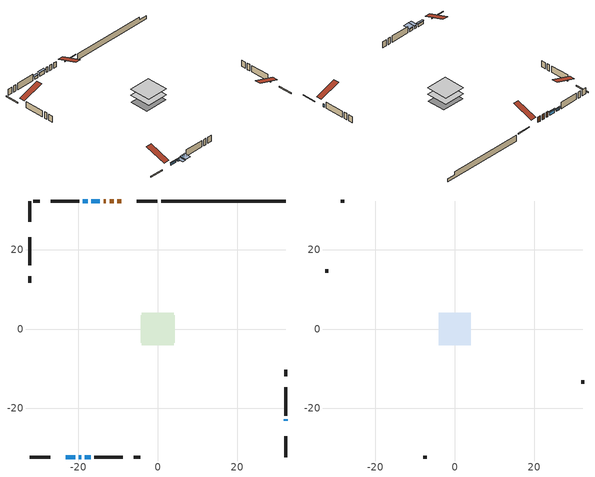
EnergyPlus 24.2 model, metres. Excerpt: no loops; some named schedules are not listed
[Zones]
conditioned space
 floor adiabatic (AdiabaticFloorConstruction): -4.06,-4.06 -4.06,4.06 4.06,4.06 4.06,-4.06 z1.13
 floor foundation (Slab1 construction): -4.34,-3.51 -4.34,3.51 4.34,3.51 4.34,-3.51 z-1.16
 wall outside (RimJoist1 construction): -0.07,32.25 -5.25,32.25 / -32.25,-32.25 -27.07,-32.25 / -32.25,32.25 -32.25,27.07 / 32.25,-32.25 32.25,-27.07 z1.13:1.43
 wall outside (AdiabaticWallConstruction 1): -9.19,32.25 -10.19,32.25 / -11.12,32.25 -12.11,32.25 / -13.04,32.25 -13.64,32.25 z1.13:3.16
 wall outside (AdiabaticWallConstruction): -14.56,32.25 -16.7,32.25 z1.13:2.5; -17.62,32.25 -18.9,32.25 z1.13:2.05; -23.13,-32.25 -20.8,-32.25 z1.13:2.1; -19.87,-32.25 -19.33,-32.25 z1.13:2.02; 32.25,-23.13 32.25,-22.75 z1.13:2.35; -18.41,-32.25 -16.88,-32.25 z1.13:2.2
 wall outside (Wall1 construction): -19.83,32.25 -26.92,32.25 / -15.95,-32.25 -8.85,-32.25 / -32.25,23.13 -32.25,16.03 / 32.25,-21.82 32.25,-14.73 z1.13:3.57
 wall outside (Wall3 construction): -29.7,32.25 -31.32,32.25 / -6.08,-32.25 -4.46,-32.25 / -32.25,13.26 -32.25,11.64 / 32.25,-11.95 32.25,-10.33 z1.13:3.57
 wall foundation (FoundationWall1 construction): 0.86,32.25,-1.16 0.86,32.25,1.13 29.11,32.25,1.13 29.11,32.25,0.08 32.25,32.25,0.08 32.25,32.25,-1.16
 window (WindowConstruction): -14.56,32.25 -16.7,32.25 z1.13:2.5
 window (WindowConstruction 1): -17.63,32.25 -18.9,32.25 z1.13:2.04
 window (WindowConstruction 2): -23.13,-32.25 -20.8,-32.25 z1.13:2.1
 window (WindowConstruction 5): -19.87,-32.25 -19.33,-32.25 z1.13:2.02
 window (WindowConstruction 3): 32.25,-23.13 32.25,-22.75 z1.13:2.35
 window (WindowConstruction 4): -18.4,-32.25 -16.88,-32.25 z1.13:2.2
 door (Door): -9.19,32.25 -10.19,32.25 z1.13:3.16
 door (Door 1): -11.12,32.25 -12.11,32.25 z1.13:3.16
 door (Door 2): -13.04,32.25 -13.63,32.25 z1.13:3.16
 ceiling adiabatic (AdiabaticFloorConstruction): 4.06,-4.06 4.06,4.06 -4.06,4.06 -4.06,-4.06 z1.13
attic - vented
 floor to conditioned space (Floor1 construction Reversed): -4.06,-4.06 -4.06,4.06 4.06,4.06 4.06,-4.06 z3.57
 wall outside (Wall2 construction): -27.85,32.25 -28.77,32.25 / -7.93,-32.25 -7.01,-32.25 / -32.25,15.1 -32.25,14.19 / 32.25,-13.8 32.25,-12.88 z1.13:3.57
 roof outside (Roof1 construction): -8.26,32.25,3.57 -8.26,24.35,6.2 -6.18,24.35,6.2 -6.18,32.25,3.57; -24.06,-32.25,3.57 -24.06,-24.35,6.2 -26.14,-24.35,6.2 -26.14,-32.25,3.57; -32.25,24.06,3.57 -24.35,24.06,6.2 -24.35,26.14,6.2 -32.25,26.14,3.57; 32.25,-24.06,3.57 24.35,-24.06,6.2 24.35,-26.14,6.2 32.25,-26.14,3.57
shading: -17,32.25 -14.26,32.25 -14.26,32.86 -17,32.86 z2.8; -19.2,32.25 -17.33,32.25 -17.33,32.86 -19.2,32.86 z2.34; -20.57,-32.25 -23.36,-32.25 -23.36,-32.86 -20.57,-32.86 z2.32; -19.04,-32.25 -20.17,-32.25 -20.17,-34.69 -19.04,-34.69 z2.32; -16.58,-32.25 -18.7,-32.25 -18.7,-34.69 -16.58,-34.69 z2.5
[Building]
Building 1: Terrain=Suburbs
[Site:Location]
Fredericton_NB: Latitude {deg}=45.87; Longitude {deg}=-66.54; Time Zone {hr}=-4; Elevation {m}=21; Keep Site Location Information=Yes
[Site:GroundTemperature:Shallow]
1.40444, -0.745387, -0.917552, 0.102649, 4.19819, 8.27465, 11.8087, 14.0475, 14.2377, 12.4168, 8.97287, 5.02146
[Site:WaterMainsTemperature]
Calculation Method=Schedule; Temperature Schedule=mains temperature schedule
[Material] Roughness=Rough; Thermal Absorptance=0.9
Name | Thickness {m} | Conductivity {W/m-K} | Density {kg/m3} | Specific Heat {J/kg-K} | Solar Absorptance | Visible Absorptance
asphalt or fiberglass shingles | 0.00635 | 0.162714 | 1121.4 | 1465.45 | 0.4 | 0.4
ceiling loosefill ins | 0.169333 | 0.0480833 | 16.02 | 1046.75 | 0.7 | 0.7
ceiling stud and cavity | 0.1397 | 0.141673 | 65.682 | 1177.47 | 0.7 | 0.7
concrete 4.0 in. | 0.1016 | 1.803125 | 2242.8 | 837.4 | 0.7 | 0.7
concrete 8.0 in. | 0.2032 | 1.803125 | 2242.8 | 837.4 | 0.7 | 0.7
door material | 0.04445 | 0.053851 | 512.64 | 1214.23 | 0.7 | 0.7
door material 1 | 0.04445 | 0.188738 | 512.64 | 1214.23 | 0.7 | 0.7
door material 2 | 0.04445 | 0.0451087 | 512.64 | 1214.23 | 0.7 | 0.7
exterior vertical ins | 0.0115906 | 0.029427 | 32.04 | 1214.23 | 0.7 | 0.7
floor covering | 0.0127 | 0.0433444 | 54.468 | 1339.84 | 0.6 | 0.6
floor rigid ins; wall rigid ins 1 | 0.512978 | 0.029427 | 32.04 | 1214.23 | 0.7 | 0.7
floor stud and cavity | 0.1397 | 1.75129 | 37.0049 | 1207.88 | 0.7 | 0.7
furniture material conditioned space 1 | 0.1524 | 0.115458 | 640.8 | 1214.23 | 0.6 | 0.6
gypsum board | 0.0127 | 0.160291 | 801 | 837.4 | 0.6 | 0.6
gypsum board 1 | 0.0127 | 0.160291 | 801 | 837.4 | 0.7 | 0.7
osb sheathing 0.5 in. | 0.0127 | 0.115458 | 512.64 | 1214.23 | 0.7 | 0.7
osb sheathing 0.75 in. | 0.01905 | 0.115458 | 512.64 | 1214.23 | 0.7 | 0.7
osb sheathing 2.0 in. | 0.0508 | 0.115458 | 512.64 | 1214.23 | 0.7 | 0.7
rim joist rigid ins; wall rigid ins | 0.051816 | 0.029427 | 32.04 | 1214.23 | 0.7 | 0.7
rim joist stud and cavity | 0.0508 | 0.426902 | 125.044 | 1163.47 | 0.6 | 0.6
slab rigid ins | 0.0309699 | 0.029427 | 32.04 | 1214.23 | 0.7 | 0.7
wall stud and cavity | 0.1397 | 0.276447 | 139.0536 | 1170.24 | 0.7 | 0.7
wall stud and cavity 1 | 0.0889 | 6.1454 | 50.32683 | 1063.81 | 0.6 | 0.6
wall stud and cavity 2 | 0.1397 | 0.643765 | 139.0536 | 1170.24 | 0.7 | 0.7
wall stud and cavity 3 | 0.0889 | 0.380278 | 52.3479 | 1209.89 | 0.7 | 0.7
wall stud and cavity 4 | 0.0889 | 0.391764 | 83.0341 | 1211.67 | 0.7 | 0.7
wood siding | 0.0254 | 0.102417 | 544.68 | 1172.36 | 0.4 | 0.4
wood siding 1 | 0.00254 | 0.102417 | 544.68 | 1172.36 | 0.4 | 0.4
wood siding 2; wood siding 3; wood siding 4 | 0.0254 | 0.102417 | 544.68 | 1172.36 | 0.7 | 0.7
[WindowMaterial:SimpleGlazingSystem]
Name | U-Factor {W/m2-K} | Solar Heat Gain Coefficient
WindowMaterial | 3.04 | 0.69
WindowMaterial 1 | 3.09848 | 0.55
WindowMaterial 2 | 3.10246 | 0.54
WindowMaterial 3 | 5.66892 | 0.6
WindowMaterial 4 | 3.08543 | 0.58
WindowMaterial 5 | 2.06452 | 0.55
[Construction]
AdiabaticFloorConstruction: floor stud and cavity, floor rigid ins, osb sheathing 0.75 in., floor covering
AdiabaticWallConstruction: wood siding 3, wall rigid ins 1, wall stud and cavity 3, gypsum board
AdiabaticWallConstruction 1: wood siding 4, wall rigid ins 1, wall stud and cavity 3, gypsum board
Door: door material
Door 1: door material 1
Door 2: door material 2
Floor1 construction Reversed: gypsum board, ceiling stud and cavity, ceiling loosefill ins
FoundationWall1 construction: concrete 8.0 in., gypsum board 1
furniture construction conditioned space 1: furniture material conditioned space 1
PartitionWallConstruction: gypsum board, wall stud and cavity 4, gypsum board
RimJoist1 construction: wood siding 2, rim joist rigid ins, osb sheathing 2.0 in., rim joist stud and cavity
Roof1 construction: asphalt or fiberglass shingles
Slab1 construction: slab rigid ins, concrete 4.0 in.
Wall1 construction: wood siding, wall rigid ins, osb sheathing 0.5 in., wall stud and cavity, gypsum board
Wall2 construction: wood siding 1, wall stud and cavity 1
Wall3 construction: wood siding, wall rigid ins, osb sheathing 0.5 in., wall stud and cavity 2, gypsum board
WindowConstruction: WindowMaterial
WindowConstruction 1: WindowMaterial 1
WindowConstruction 2: WindowMaterial 2
WindowConstruction 3: WindowMaterial 3
WindowConstruction 4: WindowMaterial 4
WindowConstruction 5: WindowMaterial 5
[Zone] Multiplier=1; Part of Total Floor Area=Yes
Name | Volume {m3}
attic - vented | 28.1183
conditioned space | 312
[Space]
Name | Zone | Volume {m3}
attic - vented 1 | attic - vented | 28.1183
conditioned space 1 | conditioned space | 312
[ZoneInfiltration:EffectiveLeakageArea]
infil attic - vented 1: Zone or Space=attic - vented 1; Schedule=Always On Discrete; Effective Air Leakage Area {cm2}=2631.2; Stack Coefficient=0.000352671; Wind Coefficient=1.26883e-05
[ZoneMixing]
whole house fan mix: Zone or Space=attic - vented; Schedule=Always On Continuous; Design Flow Rate Calculation Method=Flow/Zone; Design Flow Rate {m3/s}=0; Source Zone or Space=conditioned space
[SurfaceProperty:ExposedFoundationPerimeter]
Slab1: Exposed Perimeter Calculation Method=TotalExposedPerimeter; Total Exposed Perimeter {m}=31.394
[InternalMass] Zone or ZoneList=conditioned space; Space or SpaceList=conditioned space 1
Name | Construction | Surface Area {m2}
furniture mass conditioned space 1 | furniture construction conditioned space 1 | 50.6802
partition wall mass | PartitionWallConstruction | 126.7
[Lights]
interior lighting: Zone or ZoneList or Space or SpaceList=conditioned space 1; Schedule=interior lighting schedule; Design Level Calculation Method=LightingLevel; Lighting Level {W}=343.2; Return Air Fraction=0; Fraction Radiant=0.6; Fraction Visible=0.2; Fraction Replaceable=1
[People]
occupants: Zone or ZoneList or Space or SpaceList=conditioned space 1; Number of People Schedule=occupants schedule; Number of People Calculation Method=People; Number of People=3; Fraction Radiant=0.314171; Sensible Heat Fraction=0.56303; Activity Level Schedule=occupants activity schedule; Carbon Dioxide Generation Rate {m3/s-W}=0; Enable ASHRAE 55 Comfort Warnings=No; Mean Radiant Temperature Calculation Type=EnclosureAveraged
[ElectricEquipment] Zone or ZoneList or Space or SpaceList=conditioned space 1; Design Level Calculation Method=EquipmentLevel
Name | Schedule | Design Level {W} | Fraction Latent | Fraction Radiant | Fraction Lost
clothes dryer | clothes dryer schedule | 140.772 | 0.015 | 0.081 | 0.85
clothes washer | clothes washer schedule | 32.1985 | 0.03 | 0.162 | 0.7
cooking range | cooking range schedule | 215.147 | 0.08 | 0.432 | 0.2
dishwasher | dishwasher schedule | 66.8632 | 0.3 | 0.18 | 0.4
fridge | fridge schedule | 72.9452 | 0 | 0.6 | 0
mech vent bath fan 0 | mech vent bath fan 0 schedule | 50.2 | 0 | 0 | 1
mech vent bath fan 1 | mech vent bath fan 1 schedule | 50.2 | 0 | 0 | 1
mech vent house fan | mech vent house fan schedule | 0 | 0 | 0 | 1
mech vent house fan cfis | mech vent house fan cfis schedule | 0 | 0 | 0 | 0
mech vent range fan 0 | mech vent range fan 0 schedule | 57 | 0 | 0 | 1
misc plug loads | misc plug loads schedule | 494.7 | 0.045 | 0.513 | 0.1
whole house fan | Always On Discrete | 0 | 0 | 0 | 1
[OtherEquipment] Zone or ZoneList or Space or SpaceList=conditioned space 1; Design Level Calculation Method=EquipmentLevel
Name | Fuel Type | Schedule | Design Level {W} | Fraction Latent | Fraction Radiant | Fraction Lost
clothes dryer 1 | Electricity | clothes dryer schedule | 0 | 0.015 | 0.081 | 0.85
cooking range 1 | Electricity | cooking range schedule | 0 | 0.08 | 0.432 | 0.2
general water use latent | None | general water use schedule | 62.594 | 1 | 0 | 0
general water use sensible | None | general water use schedule | -61.6891 | 0 | 0.6 | 0
mech vent house fan latent load | None | Always On Discrete | 0 | 1 | 0 | 0
mech vent house fan sensible load | None | Always On Discrete | 0 | 0 | 0 | 0
water heater energy adjustment1 | Electricity | Always On Discrete | 0.01 | 0 | 0 | 1
[ZoneInfiltration:DesignFlowRate] Zone or ZoneList or Space or SpaceList=conditioned space 1; Schedule=Always On Discrete; Design Flow Rate Calculation Method=Flow/Zone; Design Flow Rate {m3/s}=0
infil flow; natural vent flow; whole house fan flow
[ZoneControl:Thermostat]
conditioned space Thermostat: Zone or ZoneList=conditioned space; Control Type Schedule=conditioned space Thermostat Schedule; Control 1=conditioned space temperature setpoint; Temperature Difference Between Cutout And Setpoint {deltaC}=0
[ZoneHVAC:Baseboard:Convective:Electric]
electric baseboard: Availability Schedule=Always On Discrete; Heating Design Capacity {W}=8312.37; Efficiency=1
[Zone equipment]
conditioned space: electric baseboard
[Foundation:Kiva]
Foundation Kiva 1: Initial Indoor Air Temperature {C}=18; Wall Height Above Grade {m}=1.12999; Wall Depth Below Slab {m}=0.2032; Custom Block Material Name 1=exterior vertical ins; Custom Block Depth 1 {m}=2.28999; Custom Block X Position 1 {m}=0.2159; Custom Block Z Position 1 {m}=0
[Foundation:Kiva:Settings]
Soil Conductivity {W/m-K}=0.849921; Soil Density {kg/m3}=1842.3; Soil Specific Heat {J/kg-K}=418.7; Ground Solar Absorptivity=0.9; Ground Thermal Absorptivity=0.9; Ground Surface Roughness {m}=0.03; Far-Field Width {m}=40; Deep-Ground Boundary Condition=ZeroFlux; Deep-Ground Depth {m}=40; Minimum Cell Dimension {m}=0.2; Maximum Cell Growth Coefficient=3; Simulation Timestep=Timestep
[Exterior:Lights]
exterior lighting: Schedule=exterior lighting schedule; Design Level {W}=75.6
[EnergyManagementSystem:GlobalVariable]
infil_program_Qfan
infil_program_Qinf
natural_vent_program_Qnv
natural_vent_program_Qwhf
[EnergyManagementSystem:Sensor]
Name | Output:Variable or Output:Meter Index Key | Output:Variable or Output:Meter
airflow_gain | infil flow | Infiltration Sensible Heat Gain Energy
airflow_gain_1 | natural vent flow | Infiltration Sensible Heat Gain Energy
airflow_gain_2 | whole house fan flow | Infiltration Sensible Heat Gain Energy
airflow_loss | infil flow | Infiltration Sensible Heat Loss Energy
airflow_loss_1 | natural vent flow | Infiltration Sensible Heat Loss Energy
airflow_loss_2 | whole house fan flow | Infiltration Sensible Heat Loss Energy
clg_load_cond |  | Cooling:EnergyTransfer:Zone:CONDITIONED SPACE
clg_sp_s; clg_sp_s_1 | cooling setpoint | Schedule Value
clothes_dryer_exhaust_0_sch_s | clothes dryer exhaust 0 schedule | Schedule Value
conditioned_space_clg_unmet_s | conditioned space | Zone Cooling Setpoint Not Met Time
conditioned_space_htg_unmet_s | conditioned space | Zone Heating Setpoint Not Met Time
cool_season | cooling season schedule | Schedule Value
fridge_tin_s | conditioned space | Zone Mean Air Temperature
htg_load_cond |  | Heating:EnergyTransfer:Zone:CONDITIONED SPACE
htg_sp_s; htg_sp_s_1 | heating setpoint | Schedule Value
ig_ee_conv | clothes dryer | Electric Equipment Convective Heating Energy
ig_ee_conv_2 | cooking range | Electric Equipment Convective Heating Energy
ig_ee_conv_4 | fridge | Electric Equipment Convective Heating Energy
ig_ee_conv_5 | misc plug loads | Electric Equipment Convective Heating Energy
ig_ee_conv_6 | whole house fan | Electric Equipment Convective Heating Energy
ig_ee_rad | clothes dryer | Electric Equipment Radiant Heating Energy
ig_ee_rad_2 | cooking range | Electric Equipment Radiant Heating Energy
ig_ee_rad_4 | fridge | Electric Equipment Radiant Heating Energy
ig_ee_rad_5 | misc plug loads | Electric Equipment Radiant Heating Energy
ig_ee_rad_6 | whole house fan | Electric Equipment Radiant Heating Energy
ig_lgt_conv | interior lighting | Lights Convective Heating Energy
ig_lgt_rad | interior lighting | Lights Radiant Heating Energy
ig_lgt_vis | interior lighting | Lights Visible Radiation Heating Energy
ig_oe_conv | clothes dryer 1 | Other Equipment Convective Heating Energy
ig_oe_conv_1 | cooking range 1 | Other Equipment Convective Heating Energy
ig_oe_conv_2 | general water use latent | Other Equipment Convective Heating Energy
ig_oe_conv_3 | general water use sensible | Other Equipment Convective Heating Energy
ig_oe_conv_4 | water heater energy adjustment1 | Other Equipment Convective Heating Energy
ig_oe_rad | clothes dryer 1 | Other Equipment Radiant Heating Energy
ig_oe_rad_1 | cooking range 1 | Other Equipment Radiant Heating Energy
ig_oe_rad_2 | general water use latent | Other Equipment Radiant Heating Energy
ig_oe_rad_3 | general water use sensible | Other Equipment Radiant Heating Energy
ig_oe_rad_4 | water heater energy adjustment1 | Other Equipment Radiant Heating Energy
ig_ppl_conv | occupants | People Convective Heating Energy
ig_ppl_rad | occupants | People Radiant Heating Energy
im_conv | furniture mass conditioned space 1 | Surface Inside Face Convection Heat Gain Energy
im_conv_1 | partition wall mass | Surface Inside Face Convection Heat Gain Energy
im_ig | furniture mass conditioned space 1 | Surface Inside Face Internal Gains Radiation Heat Gain Energy
im_ig_1 | partition wall mass | Surface Inside Face Internal Gains Radiation Heat Gain Energy
im_lgt | furniture mass conditioned space 1 | Surface Inside Face Lights Radiation Heat Gain Energy
im_lgt_1 | partition wall mass | Surface Inside Face Lights Radiation Heat Gain Energy
im_sol | furniture mass conditioned space 1 | Surface Inside Face Solar Radiation Heat Gain Energy
im_sol_1 | partition wall mass | Surface Inside Face Solar Radiation Heat Gain Energy
im_surf | furniture mass conditioned space 1 | Surface Inside Face Net Surface Thermal Radiation Heat Gain Energy
im_surf_1 | partition wall mass | Surface Inside Face Net Surface Thermal Radiation Heat Gain Energy
mech_vent_bath_fan_0_sch_s | mech vent bath fan 0 schedule | Schedule Value
mech_vent_bath_fan_1_sch_s | mech vent bath fan 1 schedule | Schedule Value
mech_vent_range_fan_0_sch_s | mech vent range fan 0 schedule | Schedule Value
mv_conv | mech vent bath fan 0 | Electric Equipment Convective Heating Energy
mv_conv_1 | mech vent bath fan 1 | Electric Equipment Convective Heating Energy
mv_conv_2 | mech vent house fan | Electric Equipment Convective Heating Energy
mv_conv_3 | mech vent house fan cfis | Electric Equipment Convective Heating Energy
mv_conv_4 | mech vent range fan 0 | Electric Equipment Convective Heating Energy
mv_conv_5 | mech vent house fan latent load | Other Equipment Convective Heating Energy
mv_conv_6 | mech vent house fan sensible load | Other Equipment Convective Heating Energy
mv_rad | mech vent bath fan 0 | Electric Equipment Radiant Heating Energy
mv_rad_1 | mech vent bath fan 1 | Electric Equipment Radiant Heating Energy
mv_rad_2 | mech vent house fan | Electric Equipment Radiant Heating Energy
mv_rad_3 | mech vent house fan cfis | Electric Equipment Radiant Heating Energy
mv_rad_4 | mech vent range fan 0 | Electric Equipment Radiant Heating Energy
mv_rad_5 | mech vent house fan latent load | Other Equipment Radiant Heating Energy
mv_rad_6 | mech vent house fan sensible load | Other Equipment Radiant Heating Energy
natural_vent_s | natural vent schedule | Schedule Value
out_pb_s |  | Site Outdoor Air Barometric Pressure
out_wt_s |  | Site Outdoor Air Humidity Ratio
site_vw_s |  | Site Wind Speed
ss_back_out | Window1 | Surface Window Shortwave from Zone Back Out Window Heat Transfer Rate
ss_back_out_1 | Window2 | Surface Window Shortwave from Zone Back Out Window Heat Transfer Rate
ss_back_out_2 | Window3 | Surface Window Shortwave from Zone Back Out Window Heat Transfer Rate
ss_back_out_3 | Window5 | Surface Window Shortwave from Zone Back Out Window Heat Transfer Rate
ss_back_out_4 | Window6 | Surface Window Shortwave from Zone Back Out Window Heat Transfer Rate
ss_back_out_5 | Window7 | Surface Window Shortwave from Zone Back Out Window Heat Transfer Rate
ss_conv | Door1 | Surface Inside Face Convection Heat Gain Energy
ss_conv_1 | Door2 | Surface Inside Face Convection Heat Gain Energy
ss_conv_2 | Door3 | Surface Inside Face Convection Heat Gain Energy
ss_conv_3 | Window1 | Surface Inside Face Convection Heat Gain Energy
ss_conv_4 | Window2 | Surface Inside Face Convection Heat Gain Energy
ss_conv_5 | Window3 | Surface Inside Face Convection Heat Gain Energy
ss_conv_6 | Window5 | Surface Inside Face Convection Heat Gain Energy
ss_conv_7 | Window6 | Surface Inside Face Convection Heat Gain Energy
ss_conv_8 | Window7 | Surface Inside Face Convection Heat Gain Energy
ss_ig | Door1 | Surface Inside Face Internal Gains Radiation Heat Gain Energy
ss_ig_1 | Door2 | Surface Inside Face Internal Gains Radiation Heat Gain Energy
ss_ig_2 | Door3 | Surface Inside Face Internal Gains Radiation Heat Gain Energy
ss_ig_3 | Window1 | Surface Inside Face Internal Gains Radiation Heat Gain Energy
ss_ig_4 | Window2 | Surface Inside Face Internal Gains Radiation Heat Gain Energy
ss_ig_5 | Window3 | Surface Inside Face Internal Gains Radiation Heat Gain Energy
ss_ig_6 | Window5 | Surface Inside Face Internal Gains Radiation Heat Gain Energy
ss_ig_7 | Window6 | Surface Inside Face Internal Gains Radiation Heat Gain Energy
ss_ig_8 | Window7 | Surface Inside Face Internal Gains Radiation Heat Gain Energy
ss_lgt | Door1 | Surface Inside Face Lights Radiation Heat Gain Energy
ss_lgt_1 | Door2 | Surface Inside Face Lights Radiation Heat Gain Energy
ss_lgt_2 | Door3 | Surface Inside Face Lights Radiation Heat Gain Energy
ss_sol | Door1 | Surface Inside Face Solar Radiation Heat Gain Energy
ss_sol_1 | Door2 | Surface Inside Face Solar Radiation Heat Gain Energy
ss_sol_2 | Door3 | Surface Inside Face Solar Radiation Heat Gain Energy
ss_surf | Door1 | Surface Inside Face Net Surface Thermal Radiation Heat Gain Energy
ss_surf_1 | Door2 | Surface Inside Face Net Surface Thermal Radiation Heat Gain Energy
ss_surf_2 | Door3 | Surface Inside Face Net Surface Thermal Radiation Heat Gain Energy
ss_surf_3 | Window1 | Surface Inside Face Net Surface Thermal Radiation Heat Gain Energy
ss_surf_4 | Window2 | Surface Inside Face Net Surface Thermal Radiation Heat Gain Energy
ss_surf_5 | Window3 | Surface Inside Face Net Surface Thermal Radiation Heat Gain Energy
ss_surf_6 | Window5 | Surface Inside Face Net Surface Thermal Radiation Heat Gain Energy
ss_surf_7 | Window6 | Surface Inside Face Net Surface Thermal Radiation Heat Gain Energy
ss_surf_8 | Window7 | Surface Inside Face Net Surface Thermal Radiation Heat Gain Energy
ss_trans_in | Window1 | Surface Window Transmitted Solar Radiation Rate
ss_trans_in_1 | Window2 | Surface Window Transmitted Solar Radiation Rate
ss_trans_in_2 | Window3 | Surface Window Transmitted Solar Radiation Rate
ss_trans_in_3 | Window5 | Surface Window Transmitted Solar Radiation Rate
ss_trans_in_4 | Window6 | Surface Window Transmitted Solar Radiation Rate
ss_trans_in_5 | Window7 | Surface Window Transmitted Solar Radiation Rate
ss_trans_out | Window1 | Surface Inside Face Initial Transmitted Diffuse Transmitted Out Window Solar Radiation Rate
ss_trans_out_1 | Window2 | Surface Inside Face Initial Transmitted Diffuse Transmitted Out Window Solar Radiation Rate
ss_trans_out_2 | Window3 | Surface Inside Face Initial Transmitted Diffuse Transmitted Out Window Solar Radiation Rate
ss_trans_out_3 | Window5 | Surface Inside Face Initial Transmitted Diffuse Transmitted Out Window Solar Radiation Rate
ss_trans_out_4 | Window6 | Surface Inside Face Initial Transmitted Diffuse Transmitted Out Window Solar Radiation Rate
ss_trans_out_5 | Window7 | Surface Inside Face Initial Transmitted Diffuse Transmitted Out Window Solar Radiation Rate
s_conv | Floor1 | Surface Inside Face Convection Heat Gain Energy
s_conv_1 | FoundationWall1 | Surface Inside Face Convection Heat Gain Energy
s_conv_10 | Wall1:180 | Surface Inside Face Convection Heat Gain Energy
s_conv_11 | Wall1:270 | Surface Inside Face Convection Heat Gain Energy
s_conv_12 | Wall1:90 | Surface Inside Face Convection Heat Gain Energy
s_conv_13 | Wall3:0 | Surface Inside Face Convection Heat Gain Energy
s_conv_14 | Wall3:180 | Surface Inside Face Convection Heat Gain Energy
s_conv_15 | Wall3:270 | Surface Inside Face Convection Heat Gain Energy
s_conv_16 | Wall3:90 | Surface Inside Face Convection Heat Gain Energy
s_conv_2 | inferred conditioned ceiling | Surface Inside Face Convection Heat Gain Energy
s_conv_3 | inferred conditioned floor | Surface Inside Face Convection Heat Gain Energy
s_conv_4 | RimJoist1:0 | Surface Inside Face Convection Heat Gain Energy
s_conv_5 | RimJoist1:180 | Surface Inside Face Convection Heat Gain Energy
s_conv_6 | RimJoist1:270 | Surface Inside Face Convection Heat Gain Energy
s_conv_7 | RimJoist1:90 | Surface Inside Face Convection Heat Gain Energy
s_conv_8 | Slab1 | Surface Inside Face Convection Heat Gain Energy
s_conv_9 | Wall1:0 | Surface Inside Face Convection Heat Gain Energy
s_ig | Floor1 | Surface Inside Face Internal Gains Radiation Heat Gain Energy
s_ig_1 | FoundationWall1 | Surface Inside Face Internal Gains Radiation Heat Gain Energy
s_ig_10 | Wall1:180 | Surface Inside Face Internal Gains Radiation Heat Gain Energy
s_ig_11 | Wall1:270 | Surface Inside Face Internal Gains Radiation Heat Gain Energy
s_ig_12 | Wall1:90 | Surface Inside Face Internal Gains Radiation Heat Gain Energy
s_ig_13 | Wall3:0 | Surface Inside Face Internal Gains Radiation Heat Gain Energy
s_ig_14 | Wall3:180 | Surface Inside Face Internal Gains Radiation Heat Gain Energy
s_ig_15 | Wall3:270 | Surface Inside Face Internal Gains Radiation Heat Gain Energy
s_ig_16 | Wall3:90 | Surface Inside Face Internal Gains Radiation Heat Gain Energy
s_ig_2 | inferred conditioned ceiling | Surface Inside Face Internal Gains Radiation Heat Gain Energy
s_ig_3 | inferred conditioned floor | Surface Inside Face Internal Gains Radiation Heat Gain Energy
s_ig_4 | RimJoist1:0 | Surface Inside Face Internal Gains Radiation Heat Gain Energy
s_ig_5 | RimJoist1:180 | Surface Inside Face Internal Gains Radiation Heat Gain Energy
s_ig_6 | RimJoist1:270 | Surface Inside Face Internal Gains Radiation Heat Gain Energy
s_ig_7 | RimJoist1:90 | Surface Inside Face Internal Gains Radiation Heat Gain Energy
s_ig_8 | Slab1 | Surface Inside Face Internal Gains Radiation Heat Gain Energy
s_ig_9 | Wall1:0 | Surface Inside Face Internal Gains Radiation Heat Gain Energy
s_lgt | Floor1 | Surface Inside Face Lights Radiation Heat Gain Energy
s_lgt_1 | FoundationWall1 | Surface Inside Face Lights Radiation Heat Gain Energy
s_lgt_10 | Wall1:180 | Surface Inside Face Lights Radiation Heat Gain Energy
s_lgt_11 | Wall1:270 | Surface Inside Face Lights Radiation Heat Gain Energy
s_lgt_12 | Wall1:90 | Surface Inside Face Lights Radiation Heat Gain Energy
s_lgt_13 | Wall3:0 | Surface Inside Face Lights Radiation Heat Gain Energy
s_lgt_14 | Wall3:180 | Surface Inside Face Lights Radiation Heat Gain Energy
s_lgt_15 | Wall3:270 | Surface Inside Face Lights Radiation Heat Gain Energy
s_lgt_16 | Wall3:90 | Surface Inside Face Lights Radiation Heat Gain Energy
s_lgt_2 | inferred conditioned ceiling | Surface Inside Face Lights Radiation Heat Gain Energy
s_lgt_3 | inferred conditioned floor | Surface Inside Face Lights Radiation Heat Gain Energy
